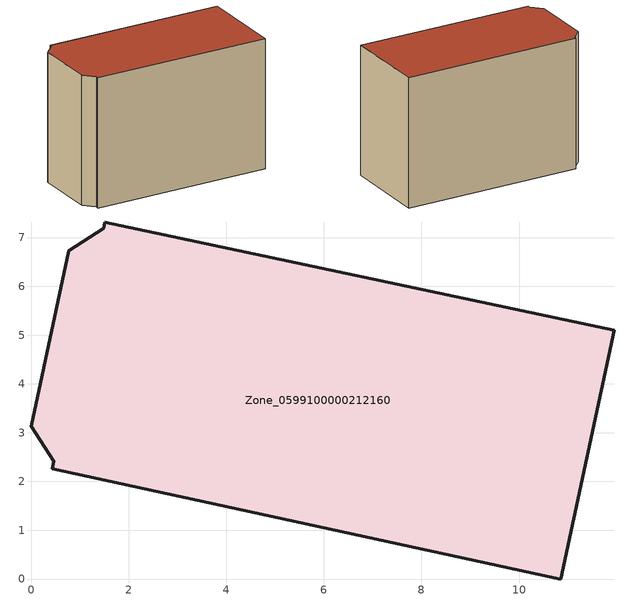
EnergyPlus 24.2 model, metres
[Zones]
Zone_0599100000212160
 floor ground (C_G): 1.51,7.32 11.95,5.1 10.85,0 0.43,2.26 0.46,2.42 0,3.13 0.77,6.73 1.48,7.19 z0
 wall outside (C_F): 1.48,7.19 0.77,6.73 0,3.13 0.46,2.42 0.43,2.26 10.85,0 11.95,5.1 1.51,7.32 1.48,7.19 z0:7.81
 roof outside (C_R): 11.95,5.1 1.51,7.32 1.48,7.19 0.77,6.73 0,3.13 0.46,2.42 0.43,2.26 10.85,0 z7.81
[BUILDING]
Pand.0599100000212160: North Axis=0; Terrain=City; Loads Convergence Tolerance Value=0.04; Temperature Convergence Tolerance Value=0.4; Solar Distribution=FullExterior; Maximum Number of Warmup Days=25; Minimum Number of Warmup Days=1
[Site:Location]
Rotterdam.The.Hague.AP_ZH_NLD Design_Conditions: Latitude=51.96; Longitude=4.45; Time Zone=1; Elevation=-4.5
[SITE:GROUNDTEMPERATURE:BUILDINGSURFACE]
18, 18, 18, 18, 18, 18, 18, 18, 18, 18, 18, 18
[MATERIAL] Thermal Absorptance=0.9; Solar Absorptance=0.7; Visible Absorptance=0.7
Name | Roughness | Thickness | Conductivity | Density | Specific Heat
G.TI.1975-1991 | MediumSmooth | 0.15 | 0.288461 | 540 | 1210
F.TI.1975-1991 | Rough | 0.3 | 0.230769 | 1920 | 840
R.TI.1975-1991 | MediumRough | 0.2 | 0.153846 | 1500 | 1000
[CONSTRUCTION]
C_G: G.TI.1975-1991
C_F: F.TI.1975-1991
C_R: R.TI.1975-1991
[ZONE]
Zone_0599100000212160: Type=1; Multiplier=1; Ceiling Height=Autocalculate; Volume=Autocalculate; Floor Area=autocalculate; Part of Total Floor Area=Yes
[ZONEINFILTRATION:DESIGNFLOWRATE]
Infil_Zone_0599100000212160: Zone or ZoneList or Space or SpaceList=Zone_0599100000212160; Schedule=AlwaysOn; Design Flow Rate Calculation Method=Flow/Area; Flow Rate per Floor Area=0.003; Constant Term Coefficient=1; Temperature Term Coefficient=0; Velocity Term Coefficient=0; Velocity Squared Term Coefficient=0
[HVACTEMPLATE:ZONE:IDEALLOADSAIRSYSTEM]
Zone_0599100000212160: Maximum Heating Supply Air Temperature=50; Minimum Cooling Supply Air Temperature=13; Maximum Heating Supply Air Humidity Ratio=0.0156; Minimum Cooling Supply Air Humidity Ratio=0.0077; Heating Limit=NoLimit; Cooling Limit=NoLimit; Dehumidification Control Type=ConstantSensibleHeatRatio; Cooling Sensible Heat Ratio=0.7; Dehumidification Setpoint=60; Humidification Control Type=None; Humidification Setpoint=30; Outdoor Air Method=None; Outdoor Air Flow Rate per Person=0.00944; Outdoor Air Flow Rate per Zone Floor Area=0; Outdoor Air Flow Rate per Zone=0; Demand Controlled Ventilation Type=None; Outdoor Air Economizer Type=NoEconomizer; Heat Recovery Type=None; Sensible Heat Recovery Effectiveness=0.7; Latent Heat Recovery Effectiveness=0.65
[ZONECONTROL:THERMOSTAT]
ThermostatControl_Zone_0599100000212160: Zone or ZoneList=Zone_0599100000212160; Control Type Schedule=DualSetpointControlType; Control 1=Thermostat_Zone_0599100000212160; Temperature Difference Between Cutout And Setpoint=0
[THERMOSTATSETPOINT:DUALSETPOINT]
Thermostat_Zone_0599100000212160: Heating Setpoint Temperature Schedule=HeatingSetpoint_Zone_0599100000212160; Cooling Setpoint Temperature Schedule=CoolingSetpoint_Zone_0599100000212160
[SCHEDULE:COMPACT]
HeatingSetpoint_Zone_0599100000212160: Through: 12/31, For: AllDays, Until: 24:00, 21
CoolingSetpoint_Zone_0599100000212160: Through: 12/31, For: AllDays, Until: 24:00, 24
DualSetpointControlType: Through: 12/31, For: AllDays, Until: 24:00, 4
AlwaysOn: Through: 12/31, For: AllDays, Until: 24:00, 1
